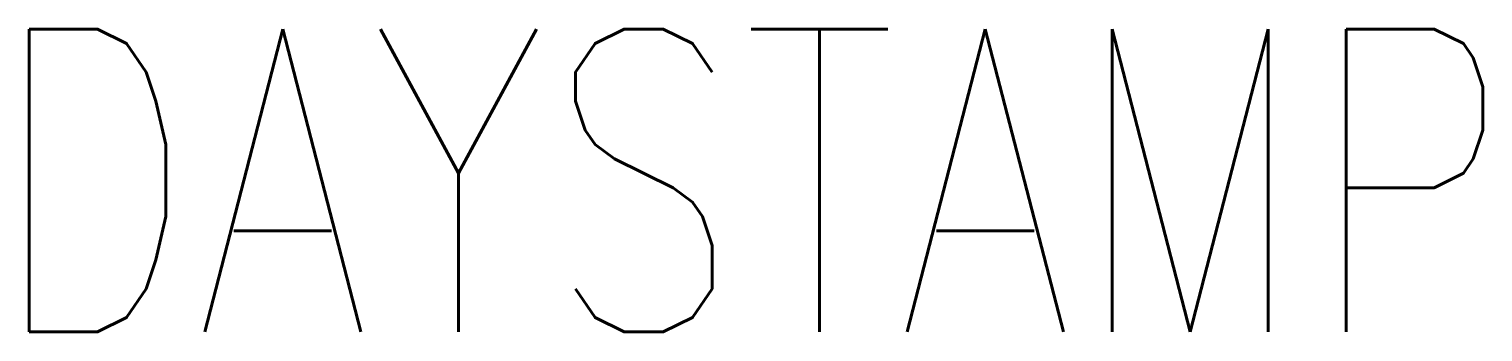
# Model space of a CAD drawing. Extents: x 0.016 to 0.615, y 0 to 0.125.
import ezdxf

# ---------------------------------------------------------------- set-up
doc = ezdxf.new("R2010")
doc.units = 0
doc.header["$MEASUREMENT"] = 0
doc.layers.get('0').update_dxf_attribs({"linetype": 'CONTINUOUS'})
doc.styles.add('BRA-ATT', font='romans.shx', dxfattribs={"width": 0.75})

msp = doc.modelspace()

# ---------------------------------------------------------------- texts
at = {"style": 'BRA-ATT', "width": 0.75}
msp.add_attdef('DAYSTAMP', (0, 0), '', height=0.125, dxfattribs=at)

doc.saveas('drawing.dxf')
